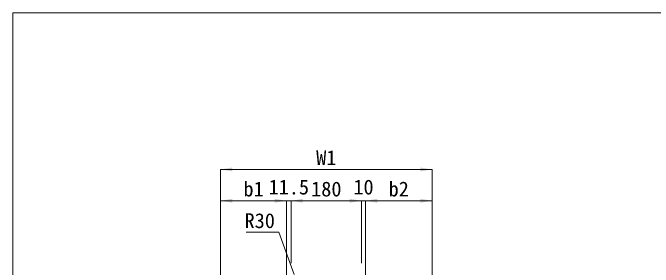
# Model space of a CAD drawing. Units: millimetres at full size. Extents: x -36174 to -11409, y 24892 to 47415.
# Drawn here: x -20400 to -18764, y 43308 to 43958 of the extents above; entities that cross this region are included whole.
import ezdxf
from ezdxf.enums import TextEntityAlignment as Align

# ---------------------------------------------------------------- set-up
doc = ezdxf.new("R2010")
doc.units = ezdxf.units.MM
doc.header["$LTSCALE"] = 30
doc.layers.add('寸法線', color=7, linetype='Continuous', lineweight=9)
doc.layers.add('枠', color=5, linetype='Continuous', lineweight=5)
doc.styles.add('ＭＳ ゴシック', font='')
doc.styles.get('ＭＳ ゴシック').set_extended_font_data('MS Gothic')

# ---------------------------------------------------------------- blocks, each defined once
blk = doc.blocks.new('filled_arrow')
at = {"color": 0, "linetype": 'Continuous', "lineweight": -2}
blk.add_solid([(7.5, 1.25), (0, 0), (7.5, -1.25)], dxfattribs=at)

msp = doc.modelspace()

# ---------------------------------------------------------------- linework, layer by layer
at = {"layer": '寸法線'}
for p, q in [((-19869.21, 43557.69), (-19329.21, 43557.69)), ((-19869.21, 43087.69), (-19869.21, 43557.69)), ((-19329.21, 43120.69), (-19329.21, 43557.69)), ((-19869.21, 43477.69), (-19700.71, 43477.69)), ((-19869.21, 43087.69), (-19869.21, 43477.69)), ((-19629.21, 43477.69), (-19760.71, 43477.69)), ((-19700.71, 43087.69), (-19700.71, 43477.69)), ((-19700.71, 43087.69), (-19700.71, 43477.69)), ((-19689.21, 43317.69), (-19689.21, 43477.69)), ((-19689.21, 43477.69), (-19509.21, 43477.69)), ((-19689.21, 43317.69), (-19689.21, 43477.69)), ((-19569.21, 43477.69), (-19439.21, 43477.69)), ((-19509.21, 43317.69), (-19509.21, 43477.69)), ((-19509.21, 43317.69), (-19509.21, 43477.69)), ((-19499.21, 43117.69), (-19499.21, 43477.69)), ((-19499.21, 43477.69), (-19329.21, 43477.69)), ((-19499.21, 43117.69), (-19499.21, 43477.69)), ((-19329.21, 43120.69), (-19329.21, 43477.69))]:
    msp.add_line(p, q, dxfattribs=at)
msp.add_lwpolyline([(-19681.35, 43289.42), (-19720.49, 43397.69), (-19803.99, 43397.69)], dxfattribs=at)
at = {"layer": '枠', "lineweight": 20}
for p, q in [((-20399.92, 43958.36), (-14799.92, 43958.36)), ((-20399.92, 40098.36), (-20399.92, 43958.36))]:
    msp.add_line(p, q, dxfattribs=at)

# ---------------------------------------------------------------- block references
at = {"layer": '寸法線', "xscale": 4, "yscale": 4}
for p in [(-19869.21, 43557.69), (-19869.21, 43477.69), (-19689.21, 43477.69), (-19689.21, 43477.69), (-19499.21, 43477.69), (-19499.21, 43477.69)]:
    msp.add_blockref('filled_arrow', p, dxfattribs=at)
at = {"layer": '寸法線', "xscale": 4, "yscale": 4, "rotation": 180}
for p in [(-19329.21, 43557.69), (-19700.71, 43477.69), (-19700.71, 43477.69), (-19509.21, 43477.69), (-19509.21, 43477.69), (-19329.21, 43477.69)]:
    msp.add_blockref('filled_arrow', p, dxfattribs=at)

# ---------------------------------------------------------------- texts
at = {"layer": '寸法線', "style": 'ＭＳ ゴシック'}
for s, p in [('W1', (-19599.21, 43587.69)), ('b1', (-19784.96, 43507.69)), ('11.5', (-19694.96, 43512.69)), ('180', (-19599.21, 43507.69)), ('10', (-19504.21, 43512.69)), ('b2', (-19414.21, 43507.69))]:
    msp.add_text(s, height=37.98, dxfattribs=at).set_placement(p, align=Align.MIDDLE_CENTER)
msp.add_text('R30', height=37.98, dxfattribs=at).set_placement((-19730.49, 43445.69), align=Align.TOP_RIGHT)

doc.saveas('drawing.dxf')
